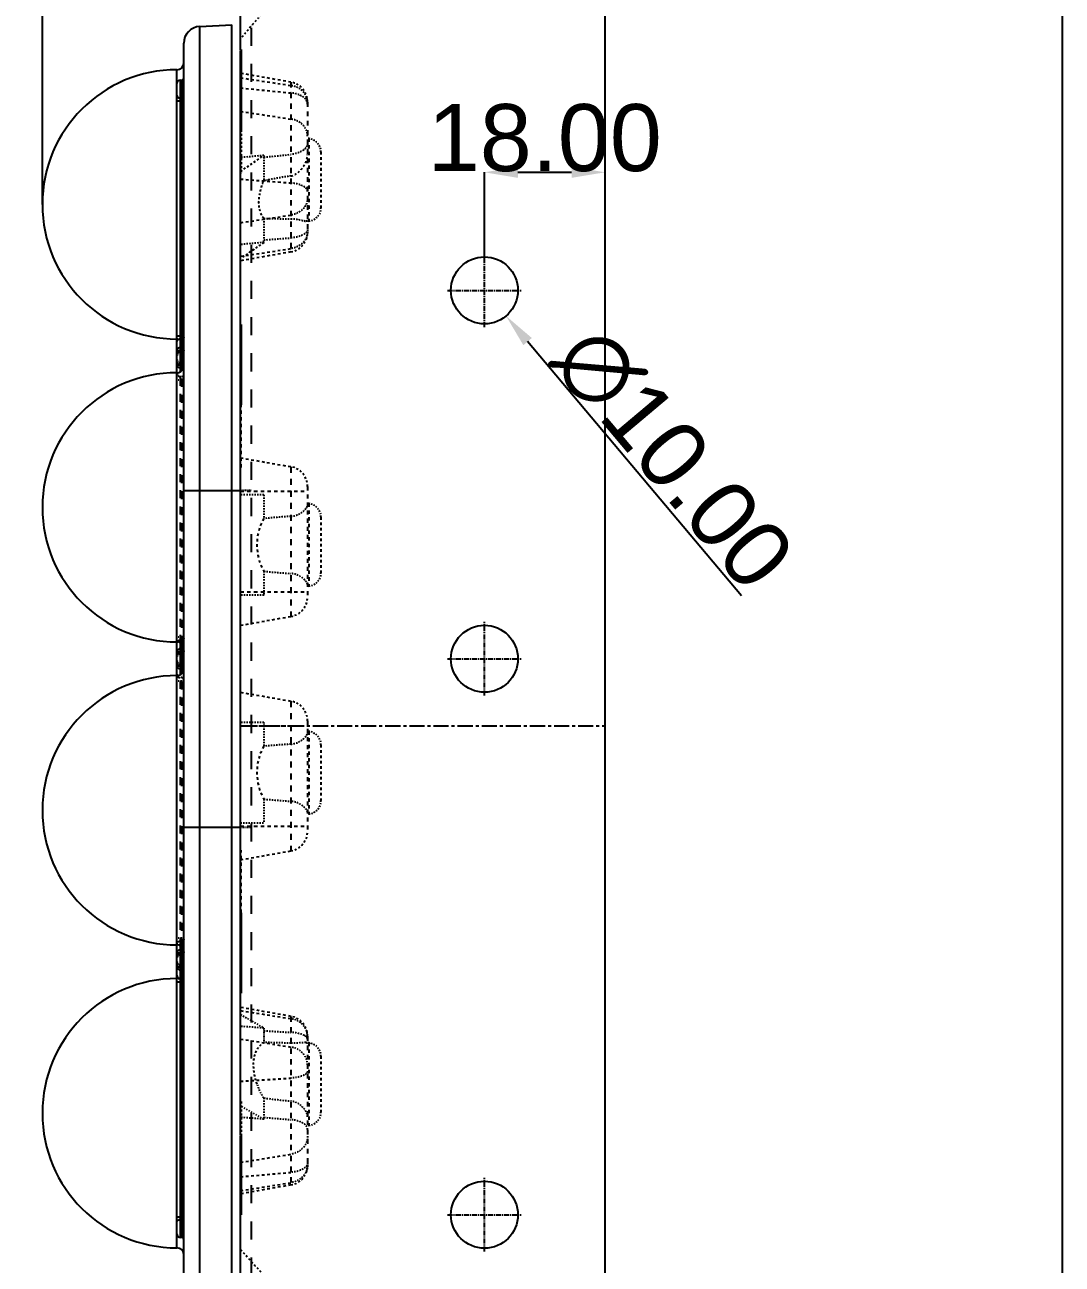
# Model space of a CAD drawing. Header units: millimetres. Extents: x 2704 to 3376, y 1494 to 1982.
# Drawn here: x 3221.1 to 3375.9, y 1663.3 to 1848.3 of the extents above; entities that cross this region are included whole.
import ezdxf

# ---------------------------------------------------------------- set-up
doc = ezdxf.new("R2010")
doc.units = ezdxf.units.MM
doc.linetypes.add('CENTER', pattern=[0.6, 0.375, -0.075, 0.075, -0.075])
doc.linetypes.add('HIDDEN', pattern=[0.2, 0.1, -0.1])
doc.layers.add('DEFAULT_2', color=8, linetype='HIDDEN')
doc.styles.get("Standard").update_dxf_attribs({"font": 'arial.ttf'})
doc.dimstyles.new('mold', dxfattribs={"dimtxt": 10, "dimasz": 5, "dimexe": 0, "dimexo": 0, "dimgap": 0, "dimtad": 1, "dimzin": 1, "dimdsep": 46, "dimtxsty": 'Standard', "dimcen": 0, "dimclrd": 4, "dimclre": 4, "dimclrt": 6, "dimazin": 0, "dimtfac": 1, "dimtofl": 0, "dimtmove": 0, "dimatfit": 3, "dimfxl": 0, "dimarcsym": 0})

# ---------------------------------------------------------------- blocks, each defined once
blk = doc.blocks.new('*D101')
at = {"color": 4, "lineweight": -2, "transparency": 16777216}
for p, q in [((3223.68, 1821.47), (3223.68, 1947.99)), ((3228.68, 1947.99), (3302.68, 1947.99)), ((3307.68, 1913.63), (3307.68, 1947.99))]:
    blk.add_line(p, q, dxfattribs=at)
at = {"color": 4, "transparency": 16777216}
for points in [[(3228.68, 1948.82), (3228.68, 1947.16), (3223.68, 1947.99)], [(3302.68, 1948.82), (3302.68, 1947.16), (3307.68, 1947.99)]]:
    blk.add_solid(points, dxfattribs=at)
at = {"layer": 'Defpoints', "color": 0, "transparency": 16777216}
for p in [(3307.68, 1947.99), (3307.68, 1913.63), (3223.68, 1821.47)]:
    blk.add_point(p, dxfattribs=at)
at = {"color": 6, "transparency": 16777216, "insert": (3267.3, 1953.09), "char_height": 10, "attachment_point": 5}
blk.add_mtext('84.00', dxfattribs=at)
blk = doc.blocks.new('*D103')
at = {"color": 4, "lineweight": -2, "transparency": 16777216}
for p, q in [((3289.68, 1813.63), (3289.68, 1826.26)), ((3294.68, 1826.26), (3302.68, 1826.26)), ((3307.68, 1813.63), (3307.68, 1826.26))]:
    blk.add_line(p, q, dxfattribs=at)
at = {"color": 4, "transparency": 16777216}
for points in [[(3294.68, 1827.09), (3294.68, 1825.43), (3289.68, 1826.26)], [(3302.68, 1827.09), (3302.68, 1825.43), (3307.68, 1826.26)]]:
    blk.add_solid(points, dxfattribs=at)
at = {"layer": 'Defpoints', "color": 0, "transparency": 16777216}
for p in [(3307.68, 1826.26), (3289.68, 1813.63), (3307.68, 1813.63)]:
    blk.add_point(p, dxfattribs=at)
at = {"color": 6, "transparency": 16777216, "insert": (3298.68, 1831.37), "char_height": 10, "attachment_point": 5}
blk.add_mtext('18.00', dxfattribs=at)
blk = doc.blocks.new('*D104')
at = {"color": 4, "lineweight": -2, "transparency": 16777216}
blk.add_line((3328.04, 1763.04), (3296.11, 1800.98), dxfattribs=at)
at = {"color": 4, "transparency": 16777216}
blk.add_solid([(3296.75, 1801.52), (3295.48, 1800.45), (3292.9, 1804.81)], dxfattribs=at)
at = {"layer": 'Defpoints', "color": 0, "transparency": 16777216}
for p in [(3286.46, 1812.46), (3292.9, 1804.81)]:
    blk.add_point(p, dxfattribs=at)
at = {"color": 6, "transparency": 16777216, "insert": (3317.81, 1783.57), "char_height": 10, "attachment_point": 5, "rotation": 310.08}
blk.add_mtext('∅10.00', dxfattribs=at)

msp = doc.modelspace()

# ---------------------------------------------------------------- linework, layer by layer
at = {"color": 7, "linetype": 'Continuous'}
for p, q in [((3253.271, 1844.591), (3253.271, 1913.635)), ((3307.676, 1573.635), (3307.676, 1913.635)), ((3247.162, 1848.029), (3251.974, 1848.281)), ((3247.162, 1659.241), (3247.162, 1848.029)), ((3251.974, 1658.989), (3251.974, 1848.281)), ((3244.781, 1661.75), (3244.781, 1845.52)), ((3253.271, 1844.591), (3253.371, 1844.591)), ((3253.271, 1682.635), (3253.271, 1844.236)), ((3253.371, 1844.591), (3253.371, 1832.591)), ((3243.776, 1665.697), (3243.776, 1841.572)), ((3244.279, 1796.503), (3244.279, 1840.008)), ((3244.279, 1840.008), (3244.48, 1840.008)), ((3244.48, 1796.637), (3244.48, 1840.008)), ((3244.279, 1837.324), (3244.48, 1837.324)), ((3243.776, 1836.932), (3244.781, 1836.932)), ((3253.271, 1832.591), (3253.371, 1832.591)), ((3253.271, 1803.558), (3253.371, 1803.558)), ((3253.371, 1803.558), (3253.371, 1791.558)), ((3243.776, 1801.867), (3244.781, 1801.867)), ((3244.279, 1801.398), (3244.48, 1801.398)), ((3244.279, 1800.089), (3244.48, 1800.089)), ((3244.279, 1797.074), (3244.48, 1797.074)), ((3253.271, 1791.558), (3253.371, 1791.558)), ((3244.781, 1778.76), (3253.271, 1778.76)), ((3244.279, 1751.278), (3244.279, 1755.992)), ((3244.48, 1755.142), (3244.279, 1755.142)), ((3244.48, 1751.412), (3244.48, 1755.858)), ((3244.48, 1752.127), (3244.279, 1752.127)), ((3244.781, 1728.51), (3253.271, 1728.51)), ((3253.271, 1715.712), (3253.371, 1715.712)), ((3253.371, 1715.712), (3253.371, 1703.712)), ((3244.279, 1667.261), (3244.279, 1710.767)), ((3244.48, 1710.196), (3244.279, 1710.196)), ((3244.48, 1667.261), (3244.48, 1710.633)), ((3244.48, 1707.181), (3244.279, 1707.181)), ((3243.776, 1705.403), (3244.781, 1705.403)), ((3244.48, 1705.872), (3244.279, 1705.872)), ((3253.271, 1703.712), (3253.371, 1703.712)), ((3253.271, 1682.635), (3253.371, 1682.635)), ((3253.271, 1573.635), (3253.271, 1682.285)), ((3253.371, 1682.635), (3253.371, 1670.635)), ((3243.776, 1670.338), (3244.781, 1670.338)), ((3244.48, 1669.946), (3244.279, 1669.946)), ((3253.271, 1670.635), (3253.371, 1670.635)), ((3244.48, 1667.261), (3244.279, 1667.261))]:
    msp.add_line(p, q, dxfattribs=at)
at = {"color": 1, "linetype": 'CENTER', "ltscale": 2}
for p, q in [((3289.676, 1803.135), (3289.676, 1814.135)), ((3284.176, 1808.635), (3295.176, 1808.635)), ((3289.676, 1748.135), (3289.676, 1759.135)), ((3284.176, 1753.635), (3295.176, 1753.635)), ((3289.676, 1665.135), (3289.676, 1676.135)), ((3284.176, 1670.635), (3295.176, 1670.635))]:
    msp.add_line(p, q, dxfattribs=at)
at = {"color": 1, "linetype": 'CENTER', "ltscale": 6}
msp.add_line((3253.271, 1743.635), (3307.676, 1743.635), dxfattribs=at)
msp.add_lwpolyline([(2704.321, 1982.269), (3375.922, 1982.269), (3375.922, 1494.213), (2704.321, 1494.213)], close=True)
for centre in [(3289.676, 1808.635), (3289.676, 1753.635), (3289.676, 1670.635)]:
    msp.add_circle(centre, 5)
at = {"color": 7, "linetype": 'Continuous'}
for centre, radius, start, end in [((3247.294, 1845.52), 2.513, 93, 180), ((3243.776, 1821.472), 20.1, 90, 270), ((3243.776, 1842.577), 1.005, 270, 0), ((3244.279, 1839.506), 0.502, 90, 180), ((3244.48, 1840.31), 0.301, 270, 0), ((3244.48, 1800.391), 0.301, 270, 0), ((3244.279, 1799.587), 0.502, 90, 180), ((3244.279, 1797.577), 0.502, 180, 270), ((3243.776, 1797.352), 1.005, 270, 337.5), ((3244.48, 1796.773), 0.301, 0, 90), ((3243.776, 1776.247), 20.1, 90, 270), ((3243.776, 1755.142), 1.005, 22.5, 90), ((3244.279, 1754.64), 0.502, 90, 180), ((3244.48, 1755.444), 0.301, 270, 330), ((3244.279, 1752.63), 0.502, 180, 270), ((3243.776, 1731.022), 20.1, 90, 270), ((3243.776, 1752.127), 1.005, 270, 337.5), ((3244.48, 1751.826), 0.301, 30, 90), ((3243.776, 1709.917), 1.005, 22.83693, 90), ((3244.279, 1709.693), 0.502, 90, 180), ((3244.48, 1710.497), 0.301, 270, 0), ((3244.279, 1707.683), 0.502, 180, 270), ((3244.48, 1706.879), 0.301, 0, 90), ((3243.776, 1685.797), 20.1, 90, 270), ((3244.279, 1667.764), 0.502, 180, 270), ((3244.48, 1666.96), 0.301, 0, 90), ((3243.776, 1664.692), 1.005, 0, 90)]:
    msp.add_arc(centre, radius, start, end, dxfattribs=at)
for points, knots in [([(3243.776, 1837.716), (3243.776, 1837.647), (3243.831, 1837.498), (3243.956, 1837.409), (3244.027, 1837.377)], [0, 0, 0, 0, 0.4705372, 1, 1, 1, 1]), ([(3244.781, 1837.089), (3244.781, 1837.13), (3244.748, 1837.22), (3244.673, 1837.274), (3244.63, 1837.293)], [0, 0, 0, 0, 0.4705372, 1, 1, 1, 1]), ([(3243.776, 1800.929), (3243.776, 1801.01), (3243.825, 1801.178), (3243.953, 1801.295), (3244.027, 1801.335)], [0, 0, 0, 0, 0.4923999, 1, 1, 1, 1]), ([(3244.781, 1801.68), (3244.781, 1801.607), (3244.734, 1801.504), (3244.653, 1801.448), (3244.63, 1801.436)], [0, 0, 0, 0, 0.739269, 1, 1, 1, 1]), ([(3243.776, 1706.341), (3243.776, 1706.26), (3243.825, 1706.092), (3243.953, 1705.974), (3244.027, 1705.935)], [0, 0, 0, 0, 0.4923999, 1, 1, 1, 1]), ([(3244.781, 1705.59), (3244.781, 1705.663), (3244.734, 1705.765), (3244.653, 1705.822), (3244.63, 1705.834)], [0, 0, 0, 0, 0.739269, 1, 1, 1, 1]), ([(3243.776, 1669.553), (3243.776, 1669.623), (3243.831, 1669.771), (3243.956, 1669.861), (3244.027, 1669.893)], [0, 0, 0, 0, 0.4705372, 1, 1, 1, 1]), ([(3244.781, 1670.181), (3244.781, 1670.14), (3244.748, 1670.05), (3244.673, 1669.996), (3244.63, 1669.977)], [0, 0, 0, 0, 0.4705372, 1, 1, 1, 1])]:
    msp.add_open_spline(points, degree=3, knots=knots, dxfattribs=at)
for points in [[(3244.027, 1837.377), (3244.105, 1837.342), (3244.193, 1837.324), (3244.279, 1837.324)], [(3244.63, 1837.293), (3244.583, 1837.314), (3244.531, 1837.324), (3244.48, 1837.324)], [(3244.027, 1801.335), (3244.067, 1801.357), (3244.111, 1801.373), (3244.155, 1801.383)], [(3244.155, 1801.383), (3244.196, 1801.393), (3244.237, 1801.398), (3244.279, 1801.398)], [(3244.63, 1801.436), (3244.585, 1801.411), (3244.531, 1801.398), (3244.48, 1801.398)], [(3243.776, 1755.982), (3243.776, 1756.037), (3243.787, 1756.092), (3243.807, 1756.143)], [(3243.776, 1751.288), (3243.776, 1751.233), (3243.787, 1751.178), (3243.807, 1751.127)], [(3244.027, 1705.935), (3244.067, 1705.913), (3244.111, 1705.897), (3244.155, 1705.886)], [(3244.155, 1705.886), (3244.196, 1705.877), (3244.237, 1705.872), (3244.279, 1705.872)], [(3244.63, 1705.834), (3244.585, 1705.859), (3244.531, 1705.872), (3244.48, 1705.872)], [(3244.027, 1669.893), (3244.105, 1669.928), (3244.193, 1669.946), (3244.279, 1669.946)], [(3244.63, 1669.977), (3244.583, 1669.956), (3244.531, 1669.946), (3244.48, 1669.946)]]:
    msp.add_open_spline(points, degree=3, dxfattribs=at)
at = {"layer": 'DEFAULT_2', "color": 8, "linetype": 'HIDDEN', "ltscale": 27}
msp.add_line((3254.831, 1858.646), (3254.831, 1648.624), dxfattribs=at)
at = {"layer": 'DEFAULT_2', "color": 8, "linetype": 'HIDDEN', "ltscale": 0.3}
for p, q in [((3253.271, 1844.236), (3253.271, 1844.591)), ((3263.445, 1696.295), (3263.013, 1696.332))]:
    msp.add_line(p, q, dxfattribs=at)
at = {"layer": 'DEFAULT_2', "color": 8, "linetype": 'HIDDEN', "ltscale": 0.07}
for p, q in [((3253.371, 1843.802), (3253.271, 1843.802)), ((3253.271, 1836.494), (3253.371, 1836.486)), ((3253.271, 1826.058), (3253.371, 1826.049)), ((3253.371, 1800.303), (3253.271, 1800.303)), ((3253.271, 1782.207), (3253.371, 1782.191)), ((3253.371, 1725.079), (3253.271, 1725.063)), ((3253.371, 1706.967), (3253.271, 1706.967)), ((3253.371, 1687.535), (3253.271, 1687.527)), ((3253.371, 1676.712), (3253.271, 1676.703)), ((3253.371, 1671.424), (3253.271, 1671.424))]:
    msp.add_line(p, q, dxfattribs=at)
at = {"layer": 'DEFAULT_2', "color": 8, "linetype": 'HIDDEN', "ltscale": 4}
for p, q in [((3260.792, 1839.713), (3253.271, 1841.039)), ((3253.271, 1840.369), (3260.792, 1839.22)), ((3253.271, 1838.859), (3260.792, 1838.111)), ((3253.271, 1835.353), (3260.792, 1834.204)), ((3265.271, 1829.302), (3265.271, 1820.968)), ((3253.271, 1825.242), (3260.792, 1824.663)), ((3253.271, 1818.731), (3260.792, 1819.879)), ((3253.271, 1813.716), (3260.792, 1814.865)), ((3260.792, 1814.373), (3253.271, 1813.046)), ((3253.271, 1783.635), (3260.792, 1782.309)), ((3265.271, 1774.802), (3265.271, 1766.468)), ((3253.271, 1758.635), (3260.792, 1759.961)), ((3253.271, 1748.635), (3260.792, 1747.309)), ((3265.271, 1740.802), (3265.271, 1732.468)), ((3253.271, 1723.635), (3260.792, 1724.961)), ((3260.792, 1700.255), (3253.271, 1701.581)), ((3253.271, 1701.113), (3260.792, 1699.911)), ((3253.271, 1696.874), (3260.792, 1695.672)), ((3265.271, 1694.302), (3265.271, 1685.968)), ((3253.271, 1690.562), (3260.792, 1691.034)), ((3253.271, 1678.467), (3260.792, 1679.669)), ((3253.271, 1676.309), (3260.792, 1676.959)), ((3253.271, 1674.227), (3260.792, 1675.429)), ((3260.792, 1675.085), (3253.271, 1673.759))]:
    msp.add_line(p, q, dxfattribs=at)
at = {"layer": 'DEFAULT_2', "color": 8, "linetype": 'HIDDEN', "ltscale": 8}
for p, q in [((3260.792, 1839.713), (3260.792, 1814.373)), ((3260.792, 1700.255), (3260.792, 1675.085))]:
    msp.add_line(p, q, dxfattribs=at)
at = {"layer": 'DEFAULT_2', "color": 8, "linetype": 'HIDDEN', "ltscale": 7}
for p, q in [((3263.271, 1836.74), (3263.271, 1817.36)), ((3263.271, 1697.3), (3263.271, 1678.039))]:
    msp.add_line(p, q, dxfattribs=at)
at = {"layer": 'DEFAULT_2', "color": 8, "linetype": 'HIDDEN', "ltscale": 3}
for p, q in [((3253.371, 1832.591), (3253.371, 1826.049)), ((3253.271, 1826.4), (3256.738, 1828.772)), ((3253.371, 1687.535), (3253.371, 1682.635))]:
    msp.add_line(p, q, dxfattribs=at)
at = {"layer": 'DEFAULT_2', "color": 8, "linetype": 'HIDDEN', "ltscale": 0.1}
for p, q in [((3263.445, 1831.295), (3263.271, 1831.31)), ((3244.279, 1799.659), (3244.48, 1799.659)), ((3244.279, 1799.524), (3244.48, 1799.524)), ((3244.48, 1799.336), (3244.279, 1799.336)), ((3244.279, 1797.828), (3244.48, 1797.828)), ((3244.279, 1797.64), (3244.48, 1797.64)), ((3244.279, 1797.505), (3244.48, 1797.505)), ((3244.279, 1795.766), (3244.48, 1795.766)), ((3263.445, 1776.795), (3263.271, 1776.81)), ((3263.445, 1764.475), (3263.271, 1764.46)), ((3244.48, 1756.451), (3244.279, 1756.451)), ((3244.48, 1754.712), (3244.279, 1754.712)), ((3244.48, 1754.577), (3244.279, 1754.577)), ((3244.48, 1754.389), (3244.279, 1754.389)), ((3244.48, 1752.881), (3244.279, 1752.881)), ((3244.48, 1752.693), (3244.279, 1752.693)), ((3244.48, 1752.558), (3244.279, 1752.558)), ((3244.48, 1750.819), (3244.279, 1750.819)), ((3263.445, 1742.795), (3263.271, 1742.81)), ((3263.445, 1730.475), (3263.271, 1730.46)), ((3244.48, 1711.504), (3244.279, 1711.504)), ((3244.48, 1709.765), (3244.279, 1709.765)), ((3244.48, 1709.63), (3244.279, 1709.63)), ((3244.48, 1709.442), (3244.279, 1709.442)), ((3244.48, 1707.934), (3244.279, 1707.934)), ((3244.48, 1707.746), (3244.279, 1707.746)), ((3244.48, 1707.611), (3244.279, 1707.611)), ((3263.445, 1683.975), (3263.271, 1683.96))]:
    msp.add_line(p, q, dxfattribs=at)
at = {"layer": 'DEFAULT_2', "color": 8, "linetype": 'HIDDEN', "ltscale": 5}
for p, q in [((3263.445, 1831.295), (3263.445, 1818.975)), ((3253.371, 1782.191), (3253.371, 1791.558)), ((3253.271, 1778.635), (3263.271, 1778.635)), ((3263.445, 1776.795), (3263.445, 1764.475)), ((3253.271, 1763.635), (3263.271, 1763.635)), ((3253.271, 1743.635), (3263.271, 1743.635)), ((3263.445, 1742.795), (3263.445, 1730.475)), ((3253.271, 1728.635), (3263.271, 1728.635)), ((3253.371, 1715.712), (3253.371, 1725.079)), ((3263.445, 1696.295), (3263.445, 1683.975))]:
    msp.add_line(p, q, dxfattribs=at)
at = {"layer": 'DEFAULT_2', "color": 8, "linetype": 'HIDDEN', "ltscale": 2}
for p, q in [((3256.738, 1828.772), (3253.271, 1828.459)), ((3256.728, 1828.517), (3260.792, 1828.926)), ((3256.728, 1828.517), (3256.728, 1824.988)), ((3256.728, 1819.379), (3256.728, 1816.163)), ((3256.746, 1815.794), (3253.271, 1815.476)), ((3256.728, 1816.163), (3260.792, 1816.47)), ((3256.728, 1778.135), (3253.271, 1778.135)), ((3256.728, 1778.135), (3256.728, 1774.573)), ((3256.728, 1766.697), (3256.728, 1763.635)), ((3256.753, 1763.135), (3253.271, 1763.135)), ((3256.753, 1744.135), (3253.271, 1744.135)), ((3256.728, 1743.635), (3256.728, 1740.573)), ((3256.728, 1732.697), (3256.728, 1729.135)), ((3253.271, 1729.135), (3256.728, 1729.135)), ((3256.746, 1698.497), (3253.271, 1698.768)), ((3256.728, 1698.112), (3260.792, 1697.862)), ((3256.728, 1688.074), (3256.728, 1685.181)), ((3256.738, 1684.912), (3253.271, 1686.928)), ((3256.738, 1684.912), (3253.271, 1685.178)), ((3256.728, 1685.181), (3260.792, 1684.824))]:
    msp.add_line(p, q, dxfattribs=at)
at = {"layer": 'DEFAULT_2', "color": 8, "linetype": 'HIDDEN', "ltscale": 0.08}
msp.add_line((3263.271, 1819.01), (3263.178, 1818.952), dxfattribs=at)
at = {"layer": 'DEFAULT_2', "color": 8, "linetype": 'HIDDEN', "ltscale": 0.2}
for p, q in [((3263.445, 1818.975), (3263.18, 1818.952)), ((3253.271, 1682.285), (3253.271, 1682.635))]:
    msp.add_line(p, q, dxfattribs=at)
at = {"layer": 'DEFAULT_2', "color": 8, "linetype": 'HIDDEN', "ltscale": 12}
for p, q in [((3244.48, 1755.858), (3244.48, 1796.637)), ((3244.279, 1755.992), (3244.279, 1796.503)), ((3244.279, 1710.767), (3244.279, 1751.278)), ((3244.48, 1710.633), (3244.48, 1751.412))]:
    msp.add_line(p, q, dxfattribs=at)
at = {"layer": 'DEFAULT_2', "color": 8, "linetype": 'HIDDEN', "ltscale": 0.7}
for p, q in [((3243.776, 1795.296), (3244.781, 1795.296)), ((3243.776, 1756.92), (3244.781, 1756.92)), ((3243.776, 1750.349), (3244.781, 1750.349)), ((3243.776, 1711.974), (3244.781, 1711.974))]:
    msp.add_line(p, q, dxfattribs=at)
at = {"layer": 'DEFAULT_2', "color": 8, "linetype": 'HIDDEN', "ltscale": 9}
for p, q in [((3260.792, 1782.309), (3260.792, 1759.961)), ((3260.792, 1747.309), (3260.792, 1724.961))]:
    msp.add_line(p, q, dxfattribs=at)
at = {"layer": 'DEFAULT_2', "color": 8, "linetype": 'HIDDEN'}
for p, q in [((3254.831, 1778.76), (3253.271, 1778.76)), ((3253.271, 1728.51), (3254.831, 1728.51)), ((3256.728, 1698.112), (3256.728, 1696.349))]:
    msp.add_line(p, q, dxfattribs=at)
at = {"layer": 'DEFAULT_2', "color": 8, "linetype": 'HIDDEN', "ltscale": 6}
for p, q in [((3263.271, 1779.354), (3263.271, 1762.915)), ((3263.271, 1744.354), (3263.271, 1727.915))]:
    msp.add_line(p, q, dxfattribs=at)
at = {"layer": 'DEFAULT_2', "color": 8, "linetype": 'HIDDEN', "ltscale": 3}
for centre, start, end in [((3260.271, 1836.758), 0, 80), ((3260.271, 1817.327), 280, 0), ((3260.271, 1779.354), 0, 80), ((3260.271, 1762.915), 280, 0), ((3260.271, 1744.354), 0, 80), ((3260.271, 1727.915), 280, 0), ((3260.271, 1697.301), 0, 80), ((3260.271, 1678.039), 280, 0)]:
    msp.add_arc(centre, 3, start, end, dxfattribs=at)
at = {"layer": 'DEFAULT_2', "color": 8, "linetype": 'HIDDEN', "ltscale": 2}
for centre, radius, start, end in [((3263.271, 1829.302), 2, 0, 85), ((3282.717, 1693.553), 133.98, 99.41834, 100.85694), ((3263.271, 1820.968), 2, 275, 0), ((3260.002, 1938.528), 119.194, 268.42598, 270.37958), ((3263.271, 1774.802), 2, 0, 85), ((3263.271, 1766.468), 2, 275, 0), ((3263.271, 1740.802), 2, 0, 85), ((3263.271, 1732.468), 2, 275, 0), ((3252.97, 1486.506), 209.877, 87.86427, 88.9741), ((3263.271, 1694.302), 2, 0, 85), ((3284.888, 1910.267), 223.971, 262.77718, 263.82392), ((3263.271, 1685.968), 2, 275, 0)]:
    msp.add_arc(centre, radius, start, end, dxfattribs=at)
at = {"layer": 'DEFAULT_2', "color": 8, "linetype": 'HIDDEN', "ltscale": 0.2}
for centre, radius, start, end in [((3260.266, 1828.513), 3.538, 175.80919, 179.94366), ((3260.623, 1685.184), 3.895, 180.04433, 183.99402)]:
    msp.add_arc(centre, radius, start, end, dxfattribs=at)
at = {"layer": 'DEFAULT_2', "color": 8, "linetype": 'HIDDEN', "ltscale": 0.5}
msp.add_arc((3278.46, 1716.065), 111.069, 100.88803, 101.28349, dxfattribs=at)
at = {"layer": 'DEFAULT_2', "color": 8, "linetype": 'HIDDEN'}
for centre, start, end in [((3243.776, 1800.367), 0, 90), ((3243.776, 1706.902), 270, 0)]:
    msp.add_arc(centre, 1.005, start, end, dxfattribs=at)
at = {"layer": 'DEFAULT_2', "color": 8, "linetype": 'HIDDEN', "ltscale": 0.6}
for centre, start, end in [((3244.279, 1798.833), 90, 180), ((3244.279, 1798.331), 180, 270), ((3244.279, 1753.886), 90, 180), ((3244.279, 1753.384), 180, 270), ((3244.279, 1708.939), 90, 180), ((3244.279, 1708.437), 180, 270)]:
    msp.add_arc(centre, 0.502, start, end, dxfattribs=at)
at = {"layer": 'DEFAULT_2', "color": 8, "linetype": 'HIDDEN', "ltscale": 0.3}
for centre, radius, start, end in [((3244.48, 1799.637), 0.301, 270, 0), ((3244.48, 1797.527), 0.301, 0, 90), ((3243.776, 1797.352), 1.005, 337.5, 0), ((3244.48, 1754.69), 0.301, 270, 0), ((3243.776, 1755.142), 1.005, 0, 22.5), ((3244.48, 1752.58), 0.301, 0, 90), ((3243.776, 1752.127), 1.005, 337.5, 0), ((3244.48, 1709.743), 0.301, 270, 0), ((3243.776, 1709.917), 1.005, 0, 22.83693), ((3244.48, 1707.633), 0.301, 0, 90), ((3260.714, 1698.116), 3.986, 174.51687, 180.05861)]:
    msp.add_arc(centre, radius, start, end, dxfattribs=at)
at = {"layer": 'DEFAULT_2', "color": 8, "linetype": 'HIDDEN', "ltscale": 0.1}
for centre, start, end in [((3244.48, 1755.444), 330, 0), ((3244.48, 1751.826), 0, 30)]:
    msp.add_arc(centre, 0.301, start, end, dxfattribs=at)
at = {"layer": 'DEFAULT_2', "color": 8, "linetype": 'HIDDEN', "ltscale": 4}
for centre, start_param, end_param in [((3260.521, 1770.635), 0.9081554, 2.2334373), ((3260.521, 1736.635), 7.1913407, 8.5166226)]:
    msp.add_ellipse(centre, major_axis=(0, 6.402), ratio=0.7516198, start_param=start_param, end_param=end_param, dxfattribs=at)
at = {"layer": 'DEFAULT_2', "color": 8, "linetype": 'HIDDEN', "ltscale": 2}
for centre, start_param, end_param in [((3272.76, 1770.635), 1.9766765, 2.1280908), ((3272.76, 1770.635), -2.1280908, -1.9766765), ((3272.76, 1736.635), 1.9766765, 2.1280908), ((3272.76, 1736.635), -2.1280908, -1.9766765)]:
    msp.add_ellipse(centre, major_axis=(30.312, 0), ratio=0.1530913, start_param=start_param, end_param=end_param, dxfattribs=at)
at = {"layer": 'DEFAULT_2', "color": 8, "linetype": 'HIDDEN', "ltscale": 0.4}
for centre, start_param, end_param in [((3259.636, 1763.635), 1.5707963, 1.7012541), ((3259.636, 1743.635), 1.4403385, 1.5707963)]:
    msp.add_ellipse(centre, major_axis=(0, 3.844), ratio=0.7566456, start_param=start_param, end_param=end_param, dxfattribs=at)
at = {"layer": 'DEFAULT_2', "color": 8, "linetype": 'HIDDEN', "ltscale": 3}
for points in [[(3256.746, 1850.302), (3255.588, 1848.941), (3254.429, 1847.579), (3253.271, 1846.218)], [(3256.746, 1815.794), (3255.588, 1814.989), (3254.429, 1814.184), (3253.271, 1813.379)], [(3253.271, 1665.458), (3254.429, 1664.166), (3255.588, 1662.875), (3256.746, 1661.584)]]:
    msp.add_open_spline(points, degree=3, dxfattribs=at)
at = {"layer": 'DEFAULT_2', "color": 8, "linetype": 'HIDDEN', "ltscale": 2}
for points, knots in [([(3263.271, 1836.662), (3263.271, 1836.964), (3263.142, 1837.586), (3262.599, 1838.384), (3261.783, 1838.966), (3261.13, 1839.169), (3260.792, 1839.22)], [0, 0, 0, 0, 0.2349822, 0.4783394, 0.7339964, 1, 1, 1, 1]), ([(3263.271, 1836.444), (3263.271, 1836.647), (3263.114, 1837.094), (3262.546, 1837.596), (3261.745, 1837.956), (3261.123, 1838.078), (3260.792, 1838.111)], [0, 0, 0, 0, 0.1884672, 0.4148408, 0.6893173, 1, 1, 1, 1]), ([(3263.271, 1831.646), (3263.271, 1831.948), (3263.142, 1832.57), (3262.599, 1833.368), (3261.783, 1833.951), (3261.13, 1834.153), (3260.792, 1834.204)], [0, 0, 0, 0, 0.2349822, 0.4783394, 0.7339964, 1, 1, 1, 1]), ([(3263.271, 1830.612), (3263.271, 1830.408), (3263.115, 1829.956), (3262.548, 1829.447), (3261.745, 1829.082), (3261.124, 1828.959), (3260.792, 1828.926)], [0, 0, 0, 0, 0.18975, 0.4165159, 0.6904577, 1, 1, 1, 1]), ([(3263.271, 1823.375), (3263.271, 1823.536), (3263.145, 1823.795), (3262.861, 1824.047), (3262.43, 1824.31), (3261.731, 1824.546), (3261.121, 1824.638), (3260.792, 1824.663)], [0, 0, 0, 0, 0.1619979, 0.2636061, 0.3821324, 0.6673408, 1, 1, 1, 1]), ([(3263.271, 1822.438), (3263.271, 1822.136), (3263.142, 1821.514), (3262.599, 1820.716), (3261.783, 1820.133), (3261.13, 1819.931), (3260.792, 1819.879)], [0, 0, 0, 0, 0.2349822, 0.4783394, 0.7339964, 1, 1, 1, 1]), ([(3260.792, 1819.337), (3261.082, 1819.338), (3261.608, 1819.286), (3262.292, 1819.125), (3262.791, 1819.002), (3263.073, 1818.943), (3263.18, 1818.952)], [0, 0, 0, 0, 0.3593094, 0.6502474, 0.8673458, 1, 1, 1, 1]), ([(3263.271, 1817.738), (3263.271, 1817.579), (3263.144, 1817.323), (3262.861, 1817.077), (3262.429, 1816.818), (3261.73, 1816.586), (3261.121, 1816.495), (3260.792, 1816.47)], [0, 0, 0, 0, 0.1604091, 0.2616777, 0.3801706, 0.6660505, 1, 1, 1, 1]), ([(3263.271, 1817.423), (3263.271, 1817.121), (3263.142, 1816.499), (3262.599, 1815.701), (3261.783, 1815.119), (3261.13, 1814.916), (3260.792, 1814.865)], [0, 0, 0, 0, 0.2349822, 0.4783394, 0.7339964, 1, 1, 1, 1]), ([(3260.792, 1774.898), (3261.143, 1774.921), (3261.79, 1775.102), (3262.546, 1775.578), (3263.009, 1776.008), (3263.222, 1776.328), (3263.271, 1776.476), (3263.271, 1776.539)], [0, 0, 0, 0, 0.3384067, 0.6294625, 0.8559219, 0.9386631, 1, 1, 1, 1]), ([(3263.271, 1764.731), (3263.271, 1764.794), (3263.223, 1764.942), (3263.009, 1765.262), (3262.546, 1765.691), (3261.79, 1766.167), (3261.143, 1766.348), (3260.792, 1766.371)], [0, 0, 0, 0, 0.0613137, 0.1440239, 0.3704794, 0.6615474, 1, 1, 1, 1]), ([(3260.792, 1740.898), (3261.143, 1740.921), (3261.79, 1741.102), (3262.546, 1741.578), (3263.009, 1742.008), (3263.222, 1742.328), (3263.271, 1742.476), (3263.271, 1742.539)], [0, 0, 0, 0, 0.3384067, 0.6294625, 0.8559219, 0.9386631, 1, 1, 1, 1]), ([(3263.271, 1730.731), (3263.271, 1730.794), (3263.223, 1730.942), (3263.009, 1731.262), (3262.546, 1731.691), (3261.79, 1732.167), (3261.143, 1732.348), (3260.792, 1732.371)], [0, 0, 0, 0, 0.0613137, 0.1440239, 0.3704794, 0.6615474, 1, 1, 1, 1]), ([(3263.271, 1697.233), (3263.271, 1697.549), (3263.144, 1698.194), (3262.604, 1699.029), (3261.789, 1699.642), (3261.131, 1699.857), (3260.792, 1699.911)], [0, 0, 0, 0, 0.2398012, 0.4852307, 0.7390414, 1, 1, 1, 1]), ([(3263.271, 1696.832), (3263.271, 1696.966), (3263.131, 1697.181), (3262.857, 1697.371), (3262.421, 1697.583), (3261.724, 1697.769), (3261.12, 1697.842), (3260.792, 1697.862)], [0, 0, 0, 0, 0.1416513, 0.2392061, 0.3575283, 0.6513288, 1, 1, 1, 1]), ([(3263.013, 1696.333), (3262.891, 1696.343), (3262.597, 1696.33), (3261.861, 1696.258), (3261.241, 1696.221), (3260.792, 1696.237)], [0, 0, 0, 0, 0.166076, 0.3940537, 1, 1, 1, 1]), ([(3263.271, 1692.995), (3263.271, 1693.31), (3263.144, 1693.956), (3262.604, 1694.791), (3261.789, 1695.404), (3261.131, 1695.618), (3260.792, 1695.672)], [0, 0, 0, 0, 0.2398012, 0.4852307, 0.7390414, 1, 1, 1, 1]), ([(3263.271, 1692.086), (3263.271, 1691.951), (3263.133, 1691.731), (3262.857, 1691.536), (3262.422, 1691.32), (3261.724, 1691.13), (3261.12, 1691.055), (3260.792, 1691.034)], [0, 0, 0, 0, 0.1434379, 0.2413224, 0.3596434, 0.652691, 1, 1, 1, 1]), ([(3256.728, 1688.074), (3256.633, 1688.234), (3256.257, 1688.896), (3255.944, 1689.594), (3255.752, 1690.135)], [0, 0, 0, 0, 0.24485, 1, 1, 1, 1]), ([(3263.271, 1685.246), (3263.271, 1685.49), (3263.103, 1686.024), (3262.58, 1686.727), (3261.804, 1687.337), (3261.14, 1687.559), (3260.792, 1687.596)], [0, 0, 0, 0, 0.200242, 0.4420542, 0.7127691, 1, 1, 1, 1]), ([(3263.271, 1683.356), (3263.271, 1683.536), (3263.102, 1683.945), (3262.533, 1684.376), (3261.738, 1684.69), (3261.122, 1684.796), (3260.792, 1684.824)], [0, 0, 0, 0, 0.1752276, 0.3978142, 0.6778312, 1, 1, 1, 1]), ([(3263.271, 1682.346), (3263.271, 1682.031), (3263.144, 1681.385), (3262.604, 1680.55), (3261.789, 1679.937), (3261.131, 1679.723), (3260.792, 1679.669)], [0, 0, 0, 0, 0.2398012, 0.4852307, 0.7390414, 1, 1, 1, 1]), ([(3263.271, 1678.406), (3263.271, 1678.228), (3263.1, 1677.824), (3262.532, 1677.4), (3261.737, 1677.091), (3261.122, 1676.988), (3260.792, 1676.959)], [0, 0, 0, 0, 0.1737336, 0.3959231, 0.6765672, 1, 1, 1, 1]), ([(3263.271, 1678.107), (3263.271, 1677.791), (3263.144, 1677.146), (3262.604, 1676.311), (3261.789, 1675.697), (3261.131, 1675.483), (3260.792, 1675.429)], [0, 0, 0, 0, 0.2398012, 0.4852307, 0.7390414, 1, 1, 1, 1])]:
    msp.add_open_spline(points, degree=3, knots=knots, dxfattribs=at)
at = {"layer": 'DEFAULT_2', "color": 8, "linetype": 'HIDDEN', "ltscale": 0.2}
for points in [[(3244.027, 1837.375), (3244.106, 1837.339), (3244.194, 1837.324), (3244.279, 1837.324)], [(3244.027, 1801.335), (3244.105, 1801.377), (3244.193, 1801.398), (3244.279, 1801.398)], [(3244.027, 1799.482), (3244.107, 1799.511), (3244.194, 1799.524), (3244.279, 1799.524)], [(3244.027, 1797.682), (3244.107, 1797.653), (3244.194, 1797.64), (3244.279, 1797.64)], [(3243.807, 1756.143), (3243.847, 1756.246), (3243.931, 1756.336), (3244.027, 1756.388)], [(3243.807, 1756.143), (3243.847, 1756.246), (3243.931, 1756.336), (3244.027, 1756.388)], [(3244.027, 1754.535), (3244.107, 1754.564), (3244.194, 1754.577), (3244.279, 1754.577)], [(3244.027, 1752.735), (3244.107, 1752.706), (3244.194, 1752.693), (3244.279, 1752.693)], [(3243.807, 1751.127), (3243.847, 1751.024), (3243.931, 1750.934), (3244.027, 1750.882)], [(3243.807, 1751.127), (3243.847, 1751.024), (3243.931, 1750.934), (3244.027, 1750.882)], [(3243.807, 1751.127), (3243.847, 1751.024), (3243.931, 1750.934), (3244.027, 1750.882)], [(3244.027, 1709.588), (3244.107, 1709.617), (3244.194, 1709.63), (3244.279, 1709.63)], [(3244.027, 1707.788), (3244.107, 1707.759), (3244.194, 1707.746), (3244.279, 1707.746)], [(3244.027, 1705.935), (3244.105, 1705.893), (3244.193, 1705.872), (3244.279, 1705.872)], [(3244.027, 1669.895), (3244.106, 1669.93), (3244.194, 1669.946), (3244.279, 1669.946)]]:
    msp.add_open_spline(points, degree=3, dxfattribs=at)
at = {"layer": 'DEFAULT_2', "color": 8, "linetype": 'HIDDEN', "ltscale": 0.1}
for points in [[(3244.631, 1837.293), (3244.583, 1837.315), (3244.531, 1837.324), (3244.48, 1837.324)], [(3244.63, 1801.436), (3244.584, 1801.411), (3244.531, 1801.398), (3244.48, 1801.398)], [(3244.63, 1799.673), (3244.581, 1799.663), (3244.53, 1799.659), (3244.48, 1799.659)], [(3244.63, 1799.549), (3244.582, 1799.532), (3244.53, 1799.524), (3244.48, 1799.524)], [(3244.63, 1797.614), (3244.582, 1797.632), (3244.53, 1797.64), (3244.48, 1797.64)], [(3244.027, 1795.829), (3244.067, 1795.807), (3244.111, 1795.791), (3244.155, 1795.78)], [(3244.63, 1795.728), (3244.585, 1795.752), (3244.531, 1795.766), (3244.48, 1795.766)], [(3244.027, 1756.388), (3244.067, 1756.41), (3244.111, 1756.426), (3244.155, 1756.437)], [(3244.63, 1756.489), (3244.585, 1756.464), (3244.531, 1756.451), (3244.48, 1756.451)], [(3244.63, 1754.602), (3244.582, 1754.585), (3244.53, 1754.577), (3244.48, 1754.577)], [(3244.63, 1752.667), (3244.582, 1752.685), (3244.53, 1752.693), (3244.48, 1752.693)], [(3244.027, 1750.882), (3244.067, 1750.86), (3244.111, 1750.844), (3244.155, 1750.833)], [(3244.63, 1750.781), (3244.585, 1750.806), (3244.531, 1750.819), (3244.48, 1750.819)], [(3244.63, 1711.542), (3244.585, 1711.517), (3244.531, 1711.504), (3244.48, 1711.504)], [(3244.027, 1711.441), (3244.067, 1711.463), (3244.111, 1711.479), (3244.155, 1711.49)], [(3244.63, 1709.779), (3244.581, 1709.769), (3244.53, 1709.765), (3244.48, 1709.765)], [(3244.63, 1709.655), (3244.582, 1709.638), (3244.53, 1709.63), (3244.48, 1709.63)], [(3244.63, 1707.721), (3244.582, 1707.738), (3244.53, 1707.746), (3244.48, 1707.746)], [(3244.631, 1669.976), (3244.583, 1669.955), (3244.531, 1669.946), (3244.48, 1669.946)]]:
    msp.add_open_spline(points, degree=3, dxfattribs=at)
at = {"layer": 'DEFAULT_2', "color": 8, "linetype": 'HIDDEN', "ltscale": 0.6}
for points in [[(3263.271, 1836.662), (3263.271, 1836.964), (3263.207, 1837.272), (3263.09, 1837.55)], [(3263.271, 1817.423), (3263.271, 1817.121), (3263.207, 1816.814), (3263.09, 1816.535)]]:
    msp.add_open_spline(points, degree=3, dxfattribs=at)
at = {"layer": 'DEFAULT_2', "color": 8, "linetype": 'HIDDEN', "ltscale": 0.4}
for points, knots in [([(3263.271, 1830.612), (3263.271, 1830.562), (3263.255, 1830.356), (3263.174, 1830.158), (3263.09, 1830.026)], [0, 0, 0, 0, 0.2415244, 1, 1, 1, 1]), ([(3243.776, 1799.479), (3243.776, 1799.544), (3243.995, 1799.649), (3244.159, 1799.659), (3244.279, 1799.659)], [0, 0, 0, 0, 0.3510299, 1, 1, 1, 1]), ([(3243.776, 1797.685), (3243.776, 1797.62), (3243.995, 1797.514), (3244.159, 1797.505), (3244.279, 1797.505)], [0, 0, 0, 0, 0.3510299, 1, 1, 1, 1]), ([(3243.776, 1754.532), (3243.776, 1754.597), (3243.995, 1754.702), (3244.159, 1754.712), (3244.279, 1754.712)], [0, 0, 0, 0, 0.3510299, 1, 1, 1, 1]), ([(3243.776, 1752.738), (3243.776, 1752.673), (3243.995, 1752.567), (3244.159, 1752.558), (3244.279, 1752.558)], [0, 0, 0, 0, 0.3510299, 1, 1, 1, 1]), ([(3243.776, 1709.585), (3243.776, 1709.65), (3243.995, 1709.756), (3244.159, 1709.765), (3244.279, 1709.765)], [0, 0, 0, 0, 0.3510299, 1, 1, 1, 1]), ([(3243.776, 1707.791), (3243.776, 1707.726), (3243.995, 1707.621), (3244.159, 1707.611), (3244.279, 1707.611)], [0, 0, 0, 0, 0.3510299, 1, 1, 1, 1]), ([(3263.09, 1697.19), (3263.058, 1697.22), (3262.901, 1697.35), (3262.717, 1697.443), (3262.569, 1697.504)], [0, 0, 0, 0, 0.2145779, 1, 1, 1, 1])]:
    msp.add_open_spline(points, degree=3, knots=knots, dxfattribs=at)
at = {"layer": 'DEFAULT_2', "color": 8, "linetype": 'HIDDEN', "ltscale": 3}
for points, knots in [([(3260.792, 1825.727), (3261.517, 1825.848), (3262.448, 1826.666), (3263.116, 1827.896), (3263.271, 1828.575), (3263.271, 1828.897)], [0, 0, 0, 0, 0.5208732, 0.7718112, 1, 1, 1, 1]), ([(3256.728, 1819.379), (3256.204, 1820.012), (3255.902, 1821.481), (3256.167, 1823.385), (3256.511, 1824.454), (3256.728, 1824.988)], [0, 0, 0, 0, 0.4249612, 0.7024755, 1, 1, 1, 1]), ([(3255.752, 1690.135), (3255.521, 1690.782), (3255.196, 1692.064), (3255.187, 1693.912), (3255.693, 1695.426), (3256.369, 1696.128), (3256.728, 1696.349)], [0, 0, 0, 0, 0.3060434, 0.5836138, 0.8120296, 1, 1, 1, 1])]:
    msp.add_open_spline(points, degree=3, knots=knots, dxfattribs=at)
at = {"layer": 'DEFAULT_2', "color": 8, "linetype": 'HIDDEN', "ltscale": 0.3}
for points, knots in [([(3263.18, 1818.952), (3263.117, 1818.946), (3262.958, 1818.967), (3262.805, 1819), (3262.712, 1819.021)], [0, 0, 0, 0, 0.3997664, 1, 1, 1, 1]), ([(3244.781, 1799.712), (3244.781, 1799.659), (3244.683, 1799.544), (3244.553, 1799.524), (3244.48, 1799.524)], [0, 0, 0, 0, 0.4205558, 1, 1, 1, 1]), ([(3244.781, 1797.451), (3244.781, 1797.504), (3244.683, 1797.62), (3244.553, 1797.64), (3244.48, 1797.64)], [0, 0, 0, 0, 0.4205558, 1, 1, 1, 1]), ([(3244.781, 1795.484), (3244.781, 1795.557), (3244.712, 1795.71), (3244.556, 1795.766), (3244.48, 1795.766)], [0, 0, 0, 0, 0.4879473, 1, 1, 1, 1]), ([(3244.781, 1756.733), (3244.781, 1756.66), (3244.712, 1756.506), (3244.556, 1756.451), (3244.48, 1756.451)], [0, 0, 0, 0, 0.4879473, 1, 1, 1, 1]), ([(3244.781, 1754.766), (3244.781, 1754.712), (3244.683, 1754.597), (3244.553, 1754.577), (3244.48, 1754.577)], [0, 0, 0, 0, 0.4205558, 1, 1, 1, 1]), ([(3244.781, 1752.504), (3244.781, 1752.558), (3244.683, 1752.673), (3244.553, 1752.693), (3244.48, 1752.693)], [0, 0, 0, 0, 0.4205558, 1, 1, 1, 1]), ([(3244.781, 1750.537), (3244.781, 1750.61), (3244.712, 1750.763), (3244.556, 1750.819), (3244.48, 1750.819)], [0, 0, 0, 0, 0.4879473, 1, 1, 1, 1]), ([(3244.781, 1711.786), (3244.781, 1711.713), (3244.712, 1711.56), (3244.556, 1711.504), (3244.48, 1711.504)], [0, 0, 0, 0, 0.4879473, 1, 1, 1, 1]), ([(3244.781, 1709.819), (3244.781, 1709.765), (3244.683, 1709.65), (3244.553, 1709.63), (3244.48, 1709.63)], [0, 0, 0, 0, 0.4205558, 1, 1, 1, 1]), ([(3244.781, 1707.557), (3244.781, 1707.611), (3244.683, 1707.726), (3244.553, 1707.746), (3244.48, 1707.746)], [0, 0, 0, 0, 0.4205558, 1, 1, 1, 1]), ([(3244.781, 1705.59), (3244.781, 1705.663), (3244.712, 1705.817), (3244.556, 1705.872), (3244.48, 1705.872)], [0, 0, 0, 0, 0.4879473, 1, 1, 1, 1]), ([(3263.271, 1696.832), (3263.271, 1696.863), (3263.253, 1696.999), (3263.166, 1697.117), (3263.09, 1697.19)], [0, 0, 0, 0, 0.2246715, 1, 1, 1, 1])]:
    msp.add_open_spline(points, degree=3, knots=knots, dxfattribs=at)
msp.add_open_spline([(3256.746, 1815.794), (3256.734, 1815.916), (3256.728, 1816.04), (3256.728, 1816.163)], degree=3, dxfattribs=at)
at = {"layer": 'DEFAULT_2', "color": 8, "linetype": 'HIDDEN', "ltscale": 0.09}
for points in [[(3244.155, 1801.383), (3244.196, 1801.393), (3244.237, 1801.398), (3244.279, 1801.398)], [(3244.155, 1801.383), (3244.196, 1801.393), (3244.237, 1801.398), (3244.279, 1801.398)], [(3244.155, 1795.78), (3244.196, 1795.771), (3244.237, 1795.766), (3244.279, 1795.766)], [(3244.155, 1795.78), (3244.196, 1795.771), (3244.237, 1795.766), (3244.279, 1795.766)], [(3244.155, 1756.437), (3244.196, 1756.446), (3244.237, 1756.451), (3244.279, 1756.451)], [(3244.155, 1756.437), (3244.196, 1756.446), (3244.237, 1756.451), (3244.279, 1756.451)], [(3244.155, 1750.833), (3244.196, 1750.824), (3244.237, 1750.819), (3244.279, 1750.819)], [(3244.155, 1750.833), (3244.196, 1750.824), (3244.237, 1750.819), (3244.279, 1750.819)], [(3244.155, 1711.49), (3244.196, 1711.499), (3244.237, 1711.504), (3244.279, 1711.504)], [(3244.155, 1711.49), (3244.196, 1711.499), (3244.237, 1711.504), (3244.279, 1711.504)], [(3244.155, 1705.886), (3244.196, 1705.877), (3244.237, 1705.872), (3244.279, 1705.872)], [(3244.155, 1705.886), (3244.196, 1705.877), (3244.237, 1705.872), (3244.279, 1705.872)]]:
    msp.add_open_spline(points, degree=3, dxfattribs=at)
at = {"layer": 'DEFAULT_2', "color": 8, "linetype": 'HIDDEN', "ltscale": 0.5}
for points, knots in [([(3243.776, 1799.21), (3243.776, 1799.299), (3243.892, 1799.436), (3244.089, 1799.508), (3244.214, 1799.524), (3244.279, 1799.524)], [0, 0, 0, 0, 0.4183281, 0.6961088, 1, 1, 1, 1]), ([(3243.776, 1797.954), (3243.776, 1797.865), (3243.892, 1797.728), (3244.089, 1797.656), (3244.214, 1797.64), (3244.279, 1797.64)], [0, 0, 0, 0, 0.4183281, 0.6961088, 1, 1, 1, 1]), ([(3243.776, 1796.235), (3243.776, 1796.114), (3243.892, 1795.858), (3244.152, 1795.766), (3244.279, 1795.766)], [0, 0, 0, 0, 0.4879473, 1, 1, 1, 1]), ([(3243.776, 1755.982), (3243.776, 1756.103), (3243.892, 1756.359), (3244.152, 1756.451), (3244.279, 1756.451)], [0, 0, 0, 0, 0.4879473, 1, 1, 1, 1]), ([(3243.776, 1754.263), (3243.776, 1754.352), (3243.892, 1754.489), (3244.089, 1754.561), (3244.214, 1754.577), (3244.279, 1754.577)], [0, 0, 0, 0, 0.4183281, 0.6961088, 1, 1, 1, 1]), ([(3243.776, 1753.007), (3243.776, 1752.918), (3243.892, 1752.781), (3244.089, 1752.709), (3244.214, 1752.693), (3244.279, 1752.693)], [0, 0, 0, 0, 0.4183281, 0.6961088, 1, 1, 1, 1]), ([(3243.776, 1751.288), (3243.776, 1751.167), (3243.892, 1750.911), (3244.152, 1750.819), (3244.279, 1750.819)], [0, 0, 0, 0, 0.4879473, 1, 1, 1, 1]), ([(3243.776, 1711.035), (3243.776, 1711.156), (3243.892, 1711.412), (3244.152, 1711.504), (3244.279, 1711.504)], [0, 0, 0, 0, 0.4879473, 1, 1, 1, 1]), ([(3243.776, 1709.316), (3243.776, 1709.405), (3243.892, 1709.542), (3244.089, 1709.614), (3244.214, 1709.63), (3244.279, 1709.63)], [0, 0, 0, 0, 0.4183281, 0.6961088, 1, 1, 1, 1]), ([(3243.776, 1708.06), (3243.776, 1707.971), (3243.892, 1707.834), (3244.089, 1707.762), (3244.214, 1707.746), (3244.279, 1707.746)], [0, 0, 0, 0, 0.4183281, 0.6961088, 1, 1, 1, 1])]:
    msp.add_open_spline(points, degree=3, knots=knots, dxfattribs=at)
at = {"layer": 'DEFAULT_2', "color": 8, "linetype": 'HIDDEN', "ltscale": 0.2}
for points, knots in [([(3244.027, 1799.635), (3244.047, 1799.639), (3244.13, 1799.653), (3244.214, 1799.659), (3244.279, 1799.659)], [0, 0, 0, 0, 0.2378921, 1, 1, 1, 1]), ([(3244.781, 1799.766), (3244.781, 1799.727), (3244.649, 1799.664), (3244.551, 1799.659), (3244.48, 1799.659)], [0, 0, 0, 0, 0.35103, 1, 1, 1, 1]), ([(3244.027, 1797.529), (3244.047, 1797.525), (3244.13, 1797.511), (3244.214, 1797.505), (3244.279, 1797.505)], [0, 0, 0, 0, 0.2378921, 1, 1, 1, 1]), ([(3244.781, 1797.397), (3244.781, 1797.436), (3244.649, 1797.499), (3244.551, 1797.505), (3244.48, 1797.505)], [0, 0, 0, 0, 0.35103, 1, 1, 1, 1]), ([(3244.781, 1795.484), (3244.781, 1795.557), (3244.734, 1795.659), (3244.653, 1795.716), (3244.63, 1795.728)], [0, 0, 0, 0, 0.739269, 1, 1, 1, 1]), ([(3244.781, 1756.733), (3244.781, 1756.66), (3244.734, 1756.557), (3244.653, 1756.501), (3244.63, 1756.489)], [0, 0, 0, 0, 0.739269, 1, 1, 1, 1]), ([(3244.027, 1754.688), (3244.047, 1754.692), (3244.13, 1754.706), (3244.214, 1754.712), (3244.279, 1754.712)], [0, 0, 0, 0, 0.2378921, 1, 1, 1, 1]), ([(3244.781, 1754.819), (3244.781, 1754.781), (3244.649, 1754.717), (3244.551, 1754.712), (3244.48, 1754.712)], [0, 0, 0, 0, 0.35103, 1, 1, 1, 1]), ([(3244.027, 1752.582), (3244.047, 1752.578), (3244.13, 1752.564), (3244.214, 1752.558), (3244.279, 1752.558)], [0, 0, 0, 0, 0.2378921, 1, 1, 1, 1]), ([(3244.781, 1752.45), (3244.781, 1752.489), (3244.649, 1752.553), (3244.551, 1752.558), (3244.48, 1752.558)], [0, 0, 0, 0, 0.35103, 1, 1, 1, 1]), ([(3244.781, 1750.537), (3244.781, 1750.61), (3244.734, 1750.712), (3244.653, 1750.769), (3244.63, 1750.781)], [0, 0, 0, 0, 0.739269, 1, 1, 1, 1]), ([(3244.781, 1711.786), (3244.781, 1711.713), (3244.734, 1711.611), (3244.653, 1711.554), (3244.63, 1711.542)], [0, 0, 0, 0, 0.739269, 1, 1, 1, 1]), ([(3244.027, 1709.741), (3244.047, 1709.745), (3244.13, 1709.759), (3244.214, 1709.765), (3244.279, 1709.765)], [0, 0, 0, 0, 0.2378921, 1, 1, 1, 1]), ([(3244.781, 1709.872), (3244.781, 1709.834), (3244.649, 1709.77), (3244.551, 1709.765), (3244.48, 1709.765)], [0, 0, 0, 0, 0.35103, 1, 1, 1, 1]), ([(3244.027, 1707.635), (3244.047, 1707.631), (3244.13, 1707.617), (3244.214, 1707.611), (3244.279, 1707.611)], [0, 0, 0, 0, 0.2378921, 1, 1, 1, 1]), ([(3244.781, 1707.504), (3244.781, 1707.542), (3244.649, 1707.606), (3244.551, 1707.611), (3244.48, 1707.611)], [0, 0, 0, 0, 0.3510299, 1, 1, 1, 1]), ([(3263.271, 1696.183), (3263.271, 1696.217), (3263.22, 1696.298), (3263.134, 1696.315), (3263.086, 1696.323)], [0, 0, 0, 0, 0.4084671, 1, 1, 1, 1])]:
    msp.add_open_spline(points, degree=3, knots=knots, dxfattribs=at)
at = {"layer": 'DEFAULT_2', "color": 8, "linetype": 'HIDDEN', "ltscale": 0.1}
for points in [[(3244.781, 1754.819), (3244.781, 1754.797), (3244.726, 1754.747), (3244.669, 1754.734), (3244.63, 1754.726)], [(3244.781, 1752.45), (3244.781, 1752.473), (3244.726, 1752.523), (3244.669, 1752.536), (3244.63, 1752.544)], [(3244.781, 1709.872), (3244.781, 1709.85), (3244.726, 1709.8), (3244.669, 1709.787), (3244.63, 1709.779)], [(3244.781, 1707.504), (3244.781, 1707.526), (3244.726, 1707.576), (3244.669, 1707.589), (3244.63, 1707.597)]]:
    msp.add_open_spline(points, degree=3, knots=[0, 0, 0, 0, 0.3648277, 1, 1, 1, 1], dxfattribs=at)
at = {"layer": 'DEFAULT_2', "color": 8, "linetype": 'HIDDEN', "ltscale": 2}
msp.add_open_spline([(3253.271, 1700.555), (3254.429, 1699.869), (3255.588, 1699.183), (3256.746, 1698.497)], degree=3, dxfattribs=at)
at = {"layer": 'DEFAULT_2', "color": 8, "linetype": 'HIDDEN', "ltscale": 0.7}
for points in [[(3263.271, 1697.233), (3263.271, 1697.549), (3263.208, 1697.87), (3263.09, 1698.163)], [(3263.271, 1678.107), (3263.271, 1677.791), (3263.208, 1677.47), (3263.09, 1677.177)]]:
    msp.add_open_spline(points, degree=3, dxfattribs=at)
at = {"layer": 'DEFAULT_2', "color": 8, "linetype": 'HIDDEN', "ltscale": 0.05}
msp.add_open_spline([(3263.086, 1696.323), (3263.062, 1696.327), (3263.037, 1696.33), (3263.013, 1696.333)], degree=3, dxfattribs=at)
at = {"layer": 'DEFAULT_2', "color": 8, "linetype": 'HIDDEN', "ltscale": 0.09}
msp.add_open_spline([(3263.013, 1696.332), (3263.024, 1696.331), (3263.065, 1696.327), (3263.106, 1696.32), (3263.134, 1696.313)], degree=3, knots=[0, 0, 0, 0, 0.2752781, 1, 1, 1, 1], dxfattribs=at)

# ---------------------------------------------------------------- dimensions: what is measured, and where the dimension line sits
for base, p1, p2, picture, middle in [((3307.676, 1947.989), (3223.676, 1821.472), (3307.676, 1913.635), '*D101', (3267.297, 1947.989)), ((3307.676, 1826.261), (3289.676, 1813.635), (3307.676, 1813.635), '*D103', (3298.676, 1826.261))]:
    dim = msp.add_linear_dim(base=base, p1=p1, p2=p2, dimstyle='mold')
    dim.commit()
    dim.dimension.update_dxf_attribs({"geometry": picture, "text_midpoint": middle, "dimtype": 160})
dim = msp.add_diameter_dim_2p(p1=(3286.457, 1812.461), p2=(3292.895, 1804.809), dimstyle='mold')
dim.commit()
dim.dimension.update_dxf_attribs({"geometry": '*D104', "text_midpoint": (3317.81, 1783.566)})

doc.saveas('drawing.dxf')
